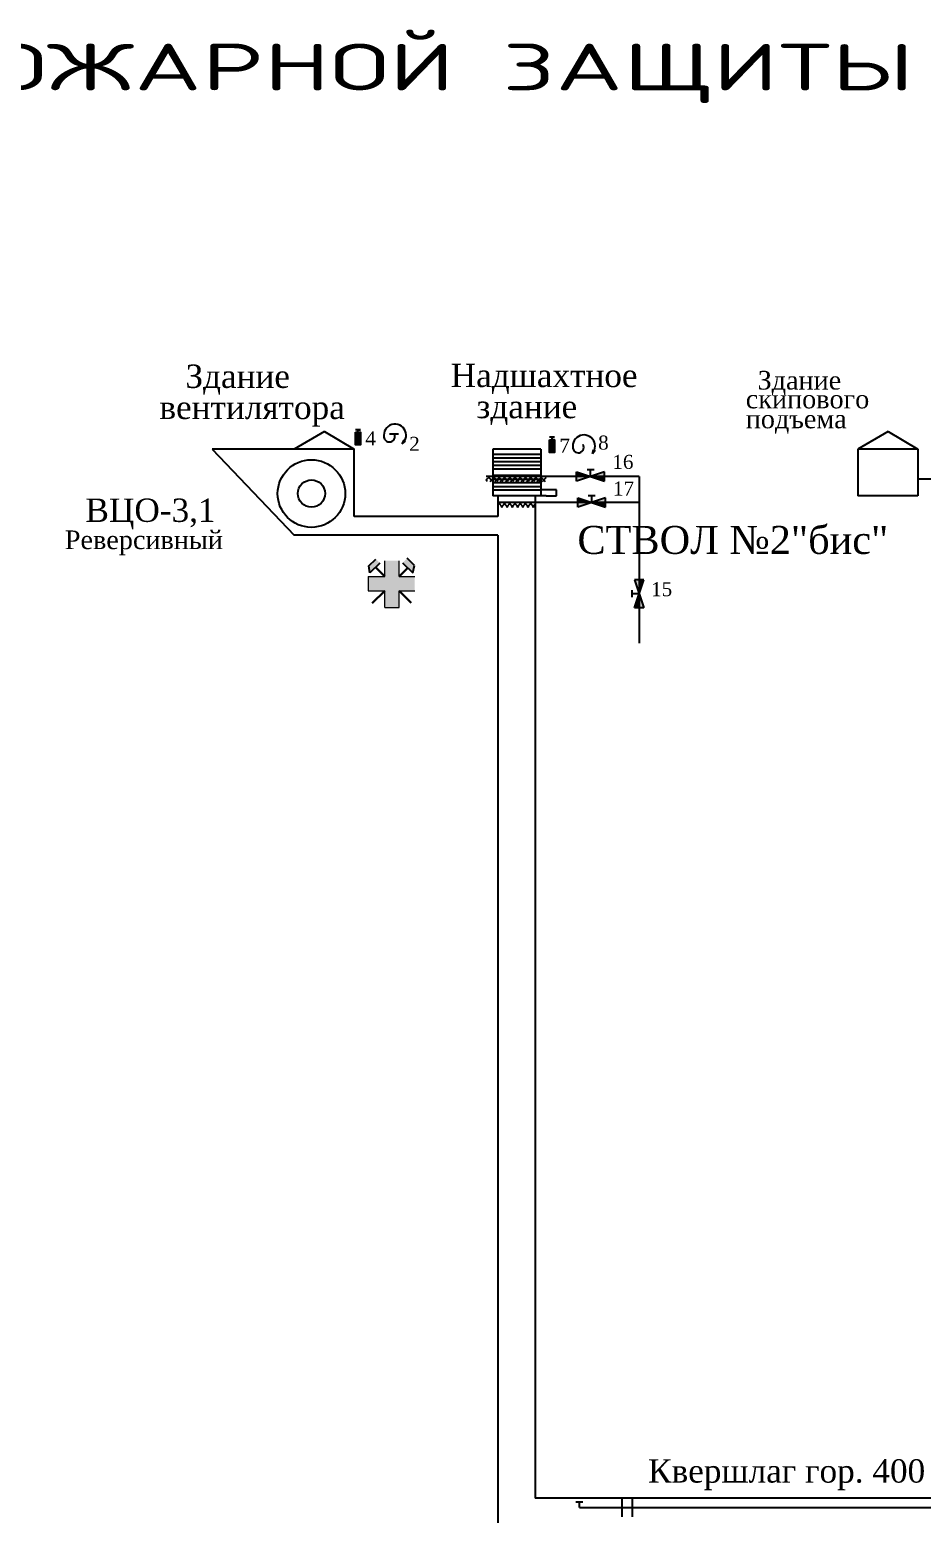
# Model space of a CAD drawing. Header units: millimetres. Extents: x -1215 to 366, y -475 to 396.
# Drawn here: x -652.9 to -461.6, y 77.4 to 395.7 of the extents above; entities that cross this region are included whole.
import ezdxf

# ---------------------------------------------------------------- set-up
doc = ezdxf.new("R2010")
doc.units = ezdxf.units.MM
for name, color, linetype in [('Пожарные арки', 7, 'Continuous'), ('Пп краны', 1, 'Continuous'), ('Пункты ВГК', 7, 'Continuous'), ('Трубопровод', 1, 'Continuous')]:
    doc.layers.add(name, color=color, linetype=linetype)
doc.styles.add('ESKD', font='Eskdwin')
doc.styles.get("Standard").update_dxf_attribs({"font": 'TIMES.TTF', "height": 10})

msp = doc.modelspace()

# ---------------------------------------------------------------- hatches: boundary and pattern name
at = {"layer": 'Пункты ВГК'}
msp.add_hatch(color=1, dxfattribs=at).paths.add_polyline_path([(-573.76, 278.47), (-573.76, 281.87), (-576.82, 281.87), (-576.82, 278.47), (-580.41, 278.47), (-580.41, 275.41), (-576.82, 275.41), (-576.82, 271.86), (-573.76, 271.86), (-573.76, 275.41), (-570.41, 275.41), (-570.41, 278.47)])
h = msp.add_hatch(color=256, dxfattribs=at)
h.paths.add_polyline_path([(-572.02, 282.41), (-573, 281.43), (-570.83, 279.27), (-570.47, 280.88)])
h.paths.add_polyline_path([(-577.9, 281.37), (-578.76, 282.22), (-580.28, 280.77), (-580, 279.27)])
at = {"layer": 'Трубопровод'}
for color, points in [(1, [(-582.05, 309.41), (-583.11, 309.41), (-583.11, 306.69), (-582.05, 306.69)]), (1, [(-540.44, 307.82), (-541.5, 307.82), (-541.5, 305.1), (-540.44, 305.1)]), (256, [(-535.73, 300.92), (-535.73, 299.92), (-532.73, 299.92)]), (256, [(-532.73, 299.92), (-529.73, 298.92), (-529.73, 299.92)]), (256, [(-535.48, 295.36), (-535.48, 294.36), (-532.48, 294.36)]), (256, [(-532.48, 294.36), (-529.48, 293.36), (-529.48, 294.36)]), (256, [(-522.33, 274.8), (-521.33, 277.8), (-522.33, 277.8)]), (256, [(-523.33, 271.8), (-522.33, 271.8), (-522.33, 274.8)])]:
    msp.add_hatch(color=color, dxfattribs=at).paths.add_polyline_path(points)
h = msp.add_hatch(dxfattribs=at)
h.set_pattern_fill('ANSI37', color=256, scale=0.25, style=0)
h.paths.add_polyline_path([(-542.21, 299.92), (-555.06, 299.92), (-555.06, 298.86), (-542.21, 298.86)])
h = msp.add_hatch(color=256, dxfattribs=at)
h.paths.add_polyline_path([(-529.73, 299.92), (-529.73, 300.92), (-532.73, 299.92)])
h.paths.add_polyline_path([(-529.73, 298.92), (-529.73, 299.92), (-532.73, 299.92)])
h.paths.add_polyline_path([(-535.73, 299.92), (-535.73, 298.92), (-532.73, 299.92)])
h.paths.add_polyline_path([(-532.73, 299.92), (-535.73, 300.92), (-535.73, 299.92)])
h = msp.add_hatch(dxfattribs=at)
h.set_pattern_fill('ANSI37', color=256, scale=0.25, style=0)
h.paths.add_polyline_path([(-544.56, 294.36), (-552.56, 294.36), (-552.56, 293.38), (-544.56, 293.38)])
h = msp.add_hatch(color=256, dxfattribs=at)
h.paths.add_polyline_path([(-529.48, 294.36), (-529.48, 295.36), (-532.48, 294.36)])
h.paths.add_polyline_path([(-529.48, 293.36), (-529.48, 294.36), (-532.48, 294.36)])
h.paths.add_polyline_path([(-535.48, 294.36), (-535.48, 293.36), (-532.48, 294.36)])
h.paths.add_polyline_path([(-532.48, 294.36), (-535.48, 295.36), (-535.48, 294.36)])
h = msp.add_hatch(color=256, dxfattribs=at)
h.paths.add_polyline_path([(-522.33, 277.8), (-523.33, 277.8), (-522.33, 274.8)])
h.paths.add_polyline_path([(-521.33, 277.8), (-522.33, 277.8), (-522.33, 274.8)])
h.paths.add_polyline_path([(-522.33, 271.8), (-521.33, 271.8), (-522.33, 274.8)])
h.paths.add_polyline_path([(-522.33, 274.8), (-523.33, 271.8), (-522.33, 271.8)])

# ---------------------------------------------------------------- linework, layer by layer
for p, q in [((-589.77, 309.59), (-596.27, 305.82)), ((-589.77, 309.59), (-583.42, 305.82)), ((-468.91, 309.59), (-475.41, 305.82)), ((-468.91, 309.59), (-462.56, 305.82)), ((-583.42, 305.82), (-613.81, 305.82)), ((-613.81, 305.82), (-596.27, 287.32)), ((-583.42, 305.82), (-596.27, 305.82)), ((-583.42, 291.32), (-583.42, 305.82)), ((-543.41, 305.82), (-553.67, 305.82)), ((-553.67, 305.82), (-553.67, 295.82)), ((-543.41, 305.82), (-543.41, 295.82)), ((-462.56, 305.82), (-475.41, 305.82)), ((-475.41, 305.82), (-475.41, 295.82)), ((-462.56, 305.82), (-462.56, 295.82)), ((-543.46, 304.67), (-553.71, 304.67)), ((-543.46, 303.84), (-553.71, 303.84)), ((-543.46, 303.1), (-553.71, 303.1)), ((-543.46, 302.26), (-553.71, 302.26)), ((-543.46, 301.52), (-553.71, 301.52)), ((-543.46, 300.14), (-553.71, 300.14)), ((-543.46, 299.31), (-553.71, 299.31)), ((-543.46, 298.57), (-553.71, 298.57)), ((-543.46, 297.73), (-553.71, 297.73)), ((-543.46, 296.99), (-553.71, 296.99)), ((-540.05, 297.08), (-543.41, 297.08)), ((-540.05, 295.82), (-540.05, 297.08)), ((-542.21, 295.82), (-553.67, 295.82)), ((-553.67, 295.82), (-553.67, 295.82)), ((-552.56, 295.82), (-552.56, 291.32)), ((-544.56, 295.82), (-544.56, 80.89)), ((-542.21, 295.82), (-540.05, 295.82)), ((-462.56, 295.82), (-475.41, 295.82)), ((-475.41, 295.82), (-475.41, 295.82)), ((-552.56, 291.32), (-583.42, 291.32)), ((-556.56, 291.32), (-583.42, 291.32)), ((-552.56, 287.32), (-596.27, 287.32)), ((-552.56, 287.32), (-596.27, 287.32)), ((-552.56, 287.32), (-552.56, -9.34)), ((-452.5, 80.89), (-544.56, 80.89))]:
    msp.add_line(p, q)
for radius in [7.24, 2.91]:
    msp.add_circle((-592.55, 296.27), radius)
at = {"layer": 'Пожарные арки', "color": 1}
for p, q in [((-526.05, 80.89), (-526.05, 76.89)), ((-523.78, 80.89), (-523.78, 76.89))]:
    msp.add_line(p, q, dxfattribs=at)
at = {"layer": 'Пп краны'}
for p, q in [((-535.87, 80.11), (-534.37, 80.11)), ((-535.09, 78.89), (-535.09, 80.11))]:
    msp.add_line(p, q, dxfattribs=at)
at = {"layer": 'Пункты ВГК'}
for p, q in [((-580.28, 280.77), (-578.76, 282.22)), ((-580, 279.27), (-580.28, 280.77)), ((-577.9, 281.37), (-580, 279.27)), ((-573, 281.43), (-570.83, 279.27)), ((-570.47, 280.88), (-572.02, 282.41)), ((-570.83, 279.27), (-570.47, 280.88))]:
    msp.add_line(p, q, dxfattribs=at)
at = {"layer": 'Пункты ВГК', "lineweight": 30}
for p, q in [((-578.81, 280.46), (-576.82, 278.47)), ((-571.9, 280.34), (-573.76, 278.47)), ((-576.82, 275.41), (-579.5, 272.74)), ((-573.76, 275.41), (-571.18, 272.83))]:
    msp.add_line(p, q, dxfattribs=at)
at = {"layer": 'Пункты ВГК', "color": 1, "lineweight": 20}
for p, q in [((-576.82, 278.47), (-576.82, 281.87)), ((-573.76, 278.47), (-573.76, 281.87)), ((-580.41, 278.47), (-576.82, 278.47)), ((-580.41, 278.47), (-580.41, 275.41)), ((-573.76, 278.47), (-570.41, 278.47)), ((-580.41, 275.41), (-576.82, 275.41)), ((-576.82, 271.86), (-576.82, 275.41)), ((-573.76, 275.41), (-570.41, 275.41)), ((-573.76, 271.86), (-573.76, 275.41)), ((-576.82, 271.86), (-573.76, 271.86))]:
    msp.add_line(p, q, dxfattribs=at)
at = {"layer": 'Трубопровод'}
for p, q in [((-582.05, 309.97), (-583.1, 309.97)), ((-582.57, 309.42), (-582.57, 309.97)), ((-582.57, 309.97), (-582.05, 309.97)), ((-575.81, 309.11), (-573.86, 309.11)), ((-573.08, 306.94), (-572.69, 307.76)), ((-573.08, 306.94), (-572.36, 307.52)), ((-540.44, 308.38), (-541.49, 308.38)), ((-540.95, 307.83), (-540.95, 308.38)), ((-540.95, 308.38), (-540.44, 308.38)), ((-532.31, 304.87), (-532.07, 305.75)), ((-532.31, 304.87), (-531.7, 305.57)), ((-529.73, 300.92), (-535.73, 298.92)), ((-535.73, 300.92), (-529.73, 298.92)), ((-535.73, 298.92), (-535.73, 300.92)), ((-533.48, 301.42), (-531.98, 301.42)), ((-532.73, 299.92), (-532.73, 301.42)), ((-529.73, 298.92), (-529.73, 300.92)), ((-522.33, 299.92), (-522.33, 264.21)), ((-446.96, 299.37), (-462.56, 299.39)), ((-529.48, 295.36), (-535.48, 293.36)), ((-535.48, 295.36), (-529.48, 293.36)), ((-535.48, 293.36), (-535.48, 295.36)), ((-533.23, 295.86), (-531.73, 295.86)), ((-532.48, 294.36), (-532.48, 295.86)), ((-529.48, 293.36), (-529.48, 295.36)), ((-523.33, 271.8), (-521.33, 277.8)), ((-523.33, 277.8), (-521.33, 271.8)), ((-521.33, 277.8), (-523.33, 277.8)), ((-523.83, 274.05), (-523.83, 275.55)), ((-522.33, 274.8), (-523.83, 274.8)), ((-521.33, 271.8), (-523.33, 271.8)), ((-535.11, 78.89), (-377.34, 78.89))]:
    msp.add_line(p, q, dxfattribs=at)
at = {"layer": 'Трубопровод', "color": 1}
for p, q in [((-522.33, 299.92), (-555.06, 299.92)), ((-522.33, 294.36), (-552.56, 294.36))]:
    msp.add_line(p, q, dxfattribs=at)
at = {"layer": 'Трубопровод'}
for points in [[(-583.11, 309.41), (-582.05, 309.41), (-582.05, 306.69), (-583.11, 306.69)], [(-541.5, 307.82), (-540.44, 307.82), (-540.44, 305.1), (-541.5, 305.1)]]:
    msp.add_lwpolyline(points, close=True, dxfattribs=at)
for centre, radius, start, end in [((-574.64, 308.77), 2.4, 310.4028, 199.875), ((-575.85, 308.52), 1.19, 208.6814, 29.4883), ((-534.14, 306.43), 2.4, 319.6206, 199.875), ((-535.35, 306.19), 1.19, 208.6814, 29.4883)]:
    msp.add_arc(centre, radius, start, end, dxfattribs=at)

# ---------------------------------------------------------------- texts
for s, height, p in [('Здание', 5, (-619.56, 318.92)), ('Надшахтное', 5, (-562.7, 319.1)), ('Здание', 4, (-496.92, 318.57)), ('вентилятора', 5, (-625.13, 312.25)), ('здание', 5, (-557.18, 312.43)), ('скипового', 4, (-499.45, 314.54)), ('подъема', 4, (-499.45, 310.27)), ('ВЦО-3,1', 5, (-640.99, 290.2)), ('СТВОЛ №2"бис"', 6, (-535.54, 283.33)), ('Реверсивный', 4, (-645.41, 284.36)), ('Квершлаг гор. 400 м', 5, (-520.39, 84.22))]:
    msp.add_text(s, height=height).set_placement(p)
at = {"layer": 'Трубопровод', "color": 1, "lineweight": 20, "style": 'ESKD', "width": 2}
msp.add_text('СХЕМА ПРОТИВОПОЖАРНОЙ ЗАЩИТЫ ОП "ШАХТА "ЦЕНТРАЛЬНАЯ"', height=10, dxfattribs=at).set_placement((-843.51, 382.72))
at = {"layer": 'Трубопровод'}
for s, p in [('4', (-581.01, 306.62)), ('2', (-571.6, 305.44)), ('7', (-539.39, 305.03)), ('8', (-531.1, 305.7)), ('16', (-528.05, 301.57)), ('17', (-527.92, 295.85)), ('15', (-519.75, 274.27))]:
    msp.add_text(s, height=3, dxfattribs=at).set_placement(p)

doc.saveas('drawing.dxf')
